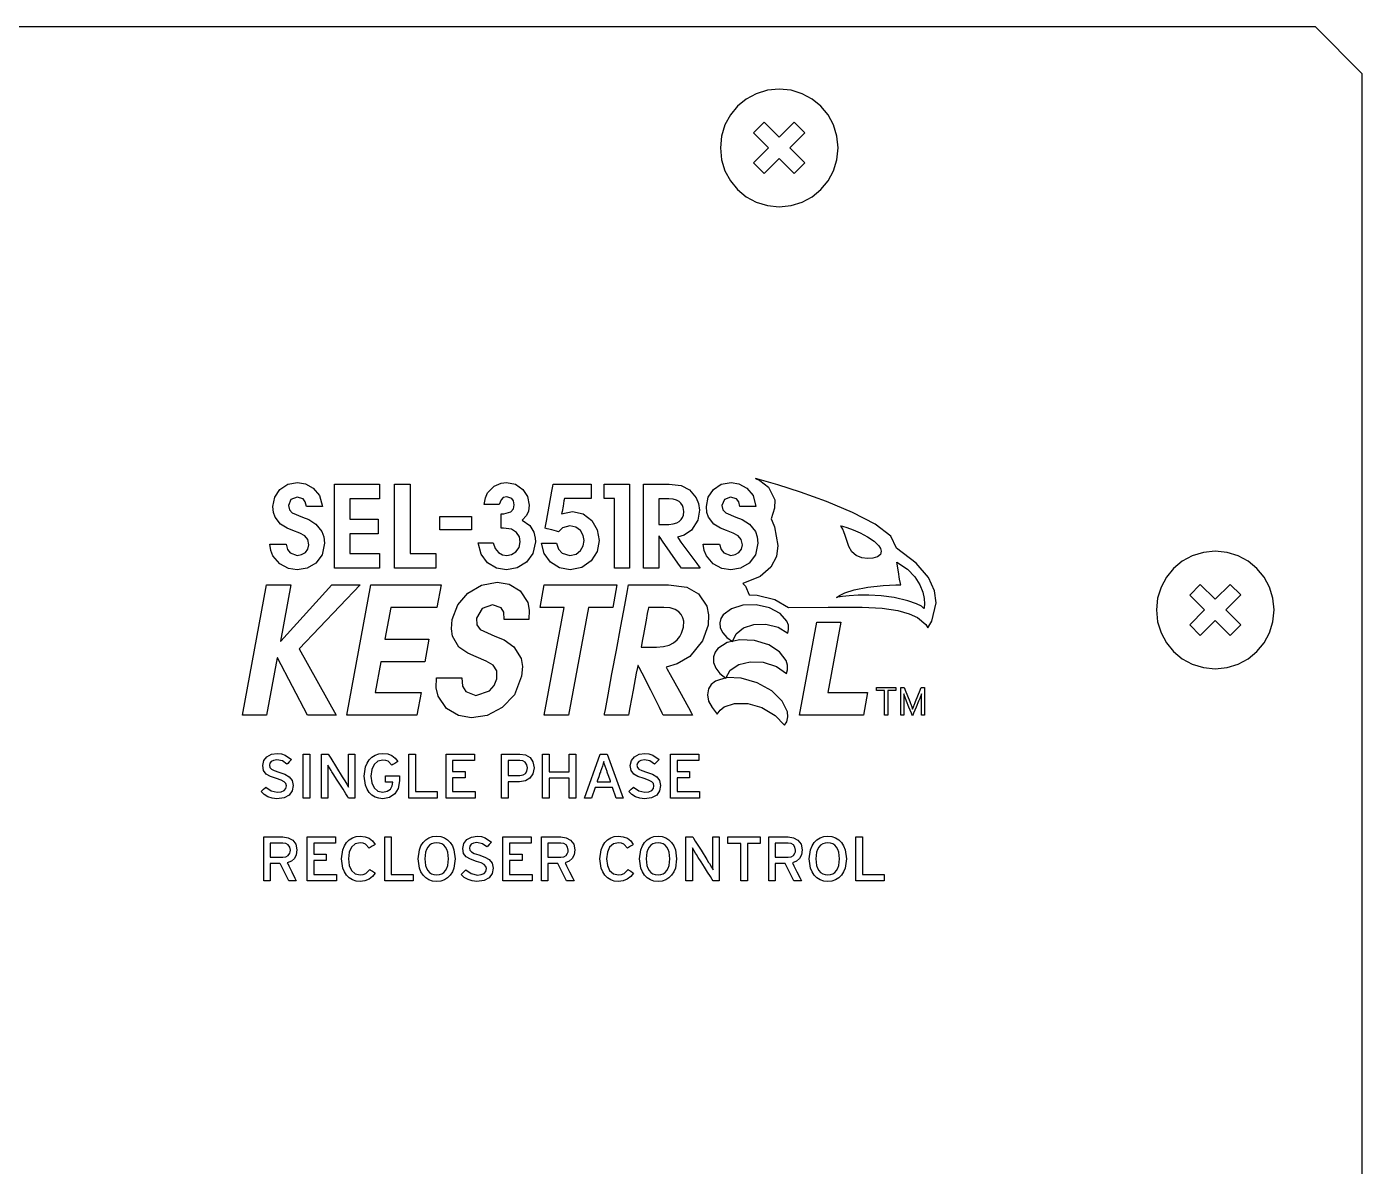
# Model space of a CAD drawing. Extents: x 0.4 to 9, y 0.3 to 17.6.
# Drawn here: x 5.424 to 8.974, y 14.574 to 17.603 of the extents above; entities that cross this region are included whole.
import ezdxf

# ---------------------------------------------------------------- set-up
doc = ezdxf.new("R2010")
doc.units = 0
doc.header["$MEASUREMENT"] = 0
doc.linetypes.add('ILL_LTYPE1', pattern=[2.796445, 1.573, -0.174778, 0.349556, -0.174778, 0.349556, -0.174778])
doc.layers.get('0').update_dxf_attribs({"linetype": 'CONTINUOUS'})

msp = doc.modelspace()

# ---------------------------------------------------------------- linework, layer by layer
at = {"color": 7}
for points in [[(8.9742, 9.0526), (8.9742, 12.1462), (8.9742, 14.8448), (8.9742, 16.7536), (8.9742, 17.2884), (8.9742, 17.4776), (8.8494, 17.6025), (8.8494, 17.6025), (8.4905, 17.6025), (7.5442, 17.6025), (4.6728, 17.6025), (1.8014, 17.6025), (0.8552, 17.6025), (0.4962, 17.6025), (0.3713, 17.4776), (0.3713, 17.4776)], [(7.5807, 17.2806), (7.5776, 17.3121), (7.5684, 17.3414), (7.554, 17.368), (7.5349, 17.3911), (7.5118, 17.4102), (7.4852, 17.4246), (7.4558, 17.4337), (7.4242, 17.4369), (7.3927, 17.4337), (7.3634, 17.4246), (7.3368, 17.4102), (7.3136, 17.3911), (7.2945, 17.368), (7.2801, 17.3414), (7.2709, 17.3121), (7.2678, 17.2806), (7.2709, 17.249), (7.2801, 17.2196), (7.2945, 17.1931), (7.3136, 17.1699), (7.3368, 17.1508), (7.3634, 17.1364), (7.3927, 17.1273), (7.4242, 17.1241), (7.4558, 17.1273), (7.4852, 17.1364), (7.5118, 17.1508), (7.5349, 17.1699), (7.554, 17.1931), (7.5684, 17.2196), (7.5776, 17.249), (7.5807, 17.2806), (7.5807, 17.2806), (7.5807, 17.2806)], [(6.1135, 16.2277), (6.1173, 16.2136), (6.1244, 16.2043), (6.1432, 16.1977), (6.1548, 16.1997), (6.1646, 16.2054), (6.1714, 16.2143), (6.1739, 16.2259), (6.1711, 16.2399), (6.163, 16.2493), (6.1498, 16.2564), (6.1315, 16.2635), (6.1159, 16.2697), (6.0984, 16.2805), (6.0841, 16.2988), (6.0798, 16.3118), (6.0783, 16.3278), (6.0832, 16.3527), (6.0969, 16.373), (6.1176, 16.3865), (6.1437, 16.3915), (6.1648, 16.388), (6.1858, 16.3767), (6.2023, 16.357), (6.2098, 16.3278), (6.2032, 16.3278), (6.1887, 16.3278), (6.1742, 16.3278), (6.1676, 16.3278), (6.1645, 16.3401), (6.1586, 16.3478), (6.1425, 16.3528), (6.1262, 16.3465), (6.1196, 16.3301), (6.1223, 16.3183), (6.1297, 16.3103), (6.1568, 16.2991), (6.1737, 16.2927), (6.1929, 16.2807), (6.2087, 16.2608), (6.2135, 16.2471), (6.2152, 16.2304), (6.2089, 16.1989), (6.1922, 16.1767), (6.169, 16.1636), (6.1428, 16.1592), (6.1198, 16.163), (6.0967, 16.175), (6.0785, 16.1962), (6.0728, 16.2106), (6.0701, 16.2277), (6.0769, 16.2277), (6.0918, 16.2277), (6.1067, 16.2277), (6.1135, 16.2277)], [(6.6849, 16.3084), (6.6918, 16.3084), (6.7112, 16.3138), (6.7176, 16.3212), (6.72, 16.3323), (6.7183, 16.3424), (6.7137, 16.3489), (6.7, 16.3535), (6.6907, 16.3512), (6.6847, 16.3456), (6.6801, 16.333), (6.6738, 16.333), (6.66, 16.333), (6.6462, 16.333), (6.6399, 16.333), (6.6432, 16.3503), (6.6491, 16.3639), (6.6661, 16.3816), (6.6849, 16.3896), (6.6995, 16.3915), (6.7235, 16.3865), (6.7427, 16.3731), (6.7554, 16.3538), (6.76, 16.3311), (6.7578, 16.315), (6.7525, 16.3036), (6.7408, 16.2916), (6.7612, 16.2773), (6.7717, 16.2596), (6.7755, 16.2436), (6.7761, 16.234), (6.7696, 16.2029), (6.7523, 16.1793), (6.7278, 16.1644), (6.6995, 16.1592), (6.6724, 16.1641), (6.6488, 16.1782), (6.6317, 16.2008), (6.624, 16.2309), (6.6303, 16.2309), (6.6441, 16.2309), (6.6579, 16.2309), (6.6642, 16.2309), (6.6689, 16.2156), (6.6779, 16.2051), (6.6891, 16.1991), (6.7003, 16.1972), (6.713, 16.1997), (6.7245, 16.207), (6.7327, 16.2184), (6.7359, 16.2333), (6.7336, 16.2466), (6.7261, 16.2586), (6.7124, 16.2671), (6.6917, 16.2704), (6.6849, 16.2704), (6.6849, 16.2764), (6.6849, 16.2894), (6.6849, 16.3025), (6.6849, 16.3084)], [(6.8231, 16.3869), (6.8274, 16.3869), (6.8388, 16.3869), (6.8736, 16.3869), (6.9083, 16.3869), (6.9198, 16.3869), (6.9241, 16.3869), (6.9241, 16.381), (6.9241, 16.3679), (6.9241, 16.3549), (6.9241, 16.3489), (6.9211, 16.3489), (6.913, 16.3489), (6.8887, 16.3489), (6.8643, 16.3489), (6.8563, 16.3489), (6.8532, 16.3489), (6.8521, 16.3425), (6.8496, 16.3284), (6.8471, 16.3143), (6.8459, 16.3079), (6.8748, 16.3142), (6.9034, 16.3077), (6.9259, 16.2906), (6.9405, 16.2659), (6.9458, 16.237), (6.9401, 16.2076), (6.9242, 16.1828), (6.8997, 16.1656), (6.8683, 16.1592), (6.84, 16.1648), (6.8161, 16.18), (6.7992, 16.2026), (6.792, 16.2301), (6.7983, 16.2301), (6.8121, 16.2301), (6.8259, 16.2301), (6.8322, 16.2301), (6.8379, 16.2141), (6.8469, 16.204), (6.8675, 16.1972), (6.8843, 16.2009), (6.8962, 16.2103), (6.9034, 16.2232), (6.9058, 16.237), (6.9032, 16.2507), (6.8957, 16.2634), (6.8838, 16.2726), (6.868, 16.2762), (6.8486, 16.2706), (6.8378, 16.2603), (6.8322, 16.2618), (6.8199, 16.2652), (6.8076, 16.2686), (6.802, 16.2701), (6.8029, 16.2751), (6.8053, 16.2884), (6.8125, 16.3285), (6.8198, 16.3687), (6.8221, 16.3819), (6.8231, 16.3869)], [(7.0633, 16.3869), (7.0662, 16.3869), (7.074, 16.3869), (7.0975, 16.3869), (7.1211, 16.3869), (7.1288, 16.3869), (7.1318, 16.3869), (7.1637, 16.3833), (7.186, 16.3718), (7.2039, 16.3507), (7.21, 16.3357), (7.2123, 16.3179), (7.2075, 16.2913), (7.1908, 16.2645), (7.1715, 16.2515), (7.1537, 16.246), (7.1563, 16.2425), (7.1631, 16.2332), (7.184, 16.2048), (7.2049, 16.1765), (7.2117, 16.1672), (7.2144, 16.1636), (7.2065, 16.1636), (7.1893, 16.1636), (7.1722, 16.1636), (7.1643, 16.1636), (7.1618, 16.1673), (7.1551, 16.177), (7.1348, 16.2064), (7.1144, 16.2357), (7.1077, 16.2454), (7.1052, 16.2491), (7.1045, 16.2491), (7.1045, 16.2454), (7.1045, 16.2357), (7.1045, 16.2064), (7.1045, 16.177), (7.1045, 16.1673), (7.1045, 16.1636), (7.0981, 16.1636), (7.0839, 16.1636), (7.0697, 16.1636), (7.0633, 16.1636), (7.0633, 16.1661), (7.0633, 16.1732), (7.0633, 16.1985), (7.0633, 16.2343), (7.0633, 16.2753), (7.0633, 16.3163), (7.0633, 16.352), (7.0633, 16.3773), (7.0633, 16.3844), (7.0633, 16.3869)], [(7.2659, 16.2277), (7.2697, 16.2136), (7.2768, 16.2043), (7.2956, 16.1977), (7.3072, 16.1997), (7.317, 16.2054), (7.3237, 16.2143), (7.3263, 16.2259), (7.3235, 16.2399), (7.3154, 16.2493), (7.3021, 16.2564), (7.2837, 16.2635), (7.2682, 16.2697), (7.2507, 16.2805), (7.2365, 16.2988), (7.2322, 16.3118), (7.2306, 16.3278), (7.2356, 16.3527), (7.2492, 16.373), (7.27, 16.3865), (7.2961, 16.3915), (7.317, 16.388), (7.338, 16.3767), (7.3546, 16.357), (7.3622, 16.3278), (7.3556, 16.3278), (7.3411, 16.3278), (7.3266, 16.3278), (7.32, 16.3278), (7.3168, 16.3401), (7.3109, 16.3478), (7.2949, 16.3528), (7.2785, 16.3465), (7.272, 16.3301), (7.2746, 16.3183), (7.282, 16.3103), (7.3091, 16.2991), (7.326, 16.2927), (7.3452, 16.2807), (7.3611, 16.2608), (7.3659, 16.2471), (7.3676, 16.2304), (7.3612, 16.1989), (7.3445, 16.1767), (7.3213, 16.1636), (7.2952, 16.1592), (7.2721, 16.163), (7.249, 16.175), (7.2308, 16.1962), (7.2251, 16.2106), (7.2225, 16.2277), (7.2293, 16.2277), (7.2442, 16.2277), (7.2591, 16.2277), (7.2659, 16.2277)], [(7.7359, 16.2169), (7.7209, 16.2486), (7.679, 16.2807), (7.619, 16.3119), (7.55, 16.3406), (7.4807, 16.3654), (7.4202, 16.3849), (7.3773, 16.3976), (7.361, 16.4022), (7.3729, 16.3968), (7.3961, 16.3788), (7.4123, 16.3457), (7.4119, 16.3227), (7.4029, 16.2949), (7.4057, 16.289), (7.412, 16.2734), (7.421, 16.2235), (7.4167, 16.1944), (7.402, 16.1662), (7.3734, 16.1415), (7.3274, 16.1229), (7.3348, 16.1158), (7.3444, 16.0929), (7.3659, 16.0921), (7.413, 16.0806), (7.4487, 16.059), (7.5543, 16.0597), (7.6447, 16.06), (7.6981, 16.0577), (7.7394, 16.0514), (7.7701, 16.0426), (7.7918, 16.0325), (7.8142, 16.0136), (7.8189, 16.0049), (7.8224, 16.0097), (7.8299, 16.0232), (7.8414, 16.0712), (7.8371, 16.1033), (7.8208, 16.1391), (7.7884, 16.1774), (7.7359, 16.2169)], [(7.1045, 16.2801), (7.1056, 16.2801), (7.1087, 16.2801), (7.1178, 16.2801), (7.127, 16.2801), (7.13, 16.2801), (7.1311, 16.2801), (7.1426, 16.2811), (7.1517, 16.2838), (7.1587, 16.2879), (7.1638, 16.2929), (7.1673, 16.2985), (7.1695, 16.3042), (7.171, 16.3145), (7.1693, 16.325), (7.1668, 16.3306), (7.1631, 16.336), (7.1579, 16.3409), (7.1509, 16.3447), (7.1421, 16.3473), (7.1311, 16.3483), (7.13, 16.3483), (7.127, 16.3483), (7.1178, 16.3483), (7.1087, 16.3483), (7.1056, 16.3483), (7.1045, 16.3483), (7.1045, 16.3475), (7.1045, 16.3453), (7.1045, 16.3376), (7.1045, 16.3267), (7.1045, 16.3142), (7.1045, 16.3017), (7.1045, 16.2908), (7.1045, 16.283), (7.1045, 16.2809), (7.1045, 16.2801)], [(7.6957, 16.2089), (7.6935, 16.2002), (7.6856, 16.1937), (7.6735, 16.1899), (7.6589, 16.189), (7.6435, 16.1914), (7.629, 16.1974), (7.6171, 16.2072), (7.6094, 16.2213), (7.6042, 16.2374), (7.5998, 16.2502), (7.5961, 16.2599), (7.5931, 16.2669), (7.5908, 16.2717), (7.5891, 16.2747), (7.5879, 16.2766), (7.589, 16.2762), (7.5923, 16.2752), (7.604, 16.2714), (7.6206, 16.2653), (7.6398, 16.2572), (7.6593, 16.2472), (7.6766, 16.2357), (7.6895, 16.2229), (7.6936, 16.216), (7.6957, 16.2089)], [(8.7399, 16.0526), (8.7367, 16.0841), (8.7276, 16.1134), (8.7131, 16.14), (8.694, 16.1631), (8.6708, 16.1822), (8.6442, 16.1966), (8.6148, 16.2057), (8.5832, 16.2089), (8.5517, 16.2057), (8.5223, 16.1966), (8.4958, 16.1822), (8.4727, 16.1631), (8.4536, 16.14), (8.4392, 16.1134), (8.4301, 16.0841), (8.4269, 16.0526), (8.4301, 16.021), (8.4392, 15.9917), (8.4536, 15.9651), (8.4727, 15.9419), (8.4958, 15.9228), (8.5223, 15.9084), (8.5517, 15.8993), (8.5832, 15.8961), (8.6148, 15.8993), (8.6442, 15.9084), (8.6708, 15.9228), (8.694, 15.9419), (8.7131, 15.9651), (8.7276, 15.9917), (8.7367, 16.021), (8.7399, 16.0526), (8.7399, 16.0526), (8.7399, 16.0526)], [(7.8094, 16.0561), (7.8081, 16.0578), (7.8023, 16.0624), (7.7893, 16.0689), (7.7664, 16.0768), (7.7299, 16.0855), (7.6951, 16.0903), (7.6629, 16.0922), (7.6344, 16.092), (7.6104, 16.0903), (7.5921, 16.0882), (7.5804, 16.0863), (7.5763, 16.0855), (7.578, 16.087), (7.5847, 16.0913), (7.599, 16.0979), (7.6235, 16.1063), (7.66, 16.1134), (7.7009, 16.1174), (7.734, 16.119), (7.7441, 16.1193), (7.7477, 16.1194), (7.7468, 16.1233), (7.7443, 16.1347), (7.7409, 16.1536), (7.7369, 16.1797), (7.7651, 16.1608), (7.7851, 16.1404), (7.7983, 16.1198), (7.806, 16.1001), (7.8096, 16.0827), (7.8104, 16.0688), (7.8099, 16.0595), (7.8094, 16.0561)], [(6.5809, 15.8722), (6.5826, 15.8503), (6.591, 15.8359), (6.6182, 15.8257), (6.6538, 15.8377), (6.6668, 15.8515), (6.674, 15.8693), (6.6738, 15.8912), (6.6639, 15.9058), (6.6453, 15.9168), (6.6188, 15.9278), (6.5964, 15.9375), (6.5725, 15.9542), (6.5558, 15.9826), (6.5528, 16.0027), (6.555, 16.0275), (6.5698, 16.0663), (6.5968, 16.0976), (6.6329, 16.1187), (6.6749, 16.1263), (6.7063, 16.1208), (6.7357, 16.1034), (6.7556, 16.0728), (6.7598, 16.052), (6.759, 16.0275), (6.7487, 16.0275), (6.7262, 16.0275), (6.7037, 16.0275), (6.6935, 16.0275), (6.6922, 16.0466), (6.6852, 16.0585), (6.6618, 16.0663), (6.6346, 16.0565), (6.6198, 16.0312), (6.6204, 16.0128), (6.6296, 16.0003), (6.6684, 15.9831), (6.6928, 15.9731), (6.7192, 15.9545), (6.738, 15.9235), (6.7415, 15.9022), (6.7395, 15.8764), (6.7205, 15.8275), (6.6882, 15.7931), (6.6483, 15.7726), (6.6065, 15.7659), (6.5718, 15.7718), (6.5395, 15.7904), (6.5174, 15.8234), (6.5127, 15.8457), (6.5135, 15.8722), (6.524, 15.8722), (6.5472, 15.8722), (6.5704, 15.8722), (6.5809, 15.8722)], [(7.0236, 16.1192), (7.0282, 16.1192), (7.0402, 16.1192), (7.0768, 16.1192), (7.1133, 16.1192), (7.1254, 16.1192), (7.1299, 16.1192), (7.1786, 16.1135), (7.2098, 16.0958), (7.2314, 16.063), (7.2365, 16.0397), (7.235, 16.0121), (7.2201, 15.971), (7.1864, 15.9293), (7.1527, 15.9092), (7.1237, 15.9007), (7.1267, 15.8952), (7.1346, 15.8807), (7.1588, 15.8368), (7.183, 15.793), (7.191, 15.7785), (7.194, 15.773), (7.1819, 15.773), (7.1551, 15.773), (7.1283, 15.773), (7.1162, 15.773), (7.1133, 15.7787), (7.1057, 15.7937), (7.0826, 15.8392), (7.0595, 15.8847), (7.0519, 15.8997), (7.0491, 15.9054), (7.0482, 15.9054), (7.0471, 15.8997), (7.0444, 15.8847), (7.0359, 15.8392), (7.0275, 15.7937), (7.0247, 15.7787), (7.0236, 15.773), (7.0136, 15.773), (6.9915, 15.773), (6.9694, 15.773), (6.9594, 15.773), (6.9601, 15.7769), (6.9621, 15.7879), (6.9694, 15.8271), (6.9797, 15.8826), (6.9915, 15.9461), (7.0033, 16.0097), (7.0136, 16.0651), (7.0209, 16.1043), (7.0229, 16.1153), (7.0236, 16.1192)], [(7.057, 15.9536), (7.0588, 15.9536), (7.0635, 15.9536), (7.0776, 15.9536), (7.0918, 15.9536), (7.0964, 15.9536), (7.0982, 15.9536), (7.1163, 15.9551), (7.1313, 15.9593), (7.1433, 15.9656), (7.1526, 15.9734), (7.1597, 15.982), (7.1647, 15.9909), (7.1699, 16.007), (7.1703, 16.0232), (7.1682, 16.032), (7.164, 16.0404), (7.1573, 16.0478), (7.1476, 16.0539), (7.1346, 16.0579), (7.1179, 16.0594), (7.1161, 16.0594), (7.1114, 16.0594), (7.0973, 16.0594), (7.0831, 16.0594), (7.0785, 16.0594), (7.0767, 16.0594), (7.0765, 16.0582), (7.0758, 16.0548), (7.0736, 16.0428), (7.0705, 16.0259), (7.0669, 16.0065), (7.0632, 15.987), (7.0601, 15.9701), (7.0579, 15.9581), (7.0572, 15.9548), (7.057, 15.9536)], [(7.3888, 16.0146), (7.4215, 16.0066), (7.447, 15.9912), (7.4493, 16.0004), (7.4486, 16.0119), (7.4443, 16.023), (7.4265, 16.0429), (7.3986, 16.0579), (7.3634, 16.066), (7.3273, 16.0651), (7.297, 16.056), (7.2755, 16.04), (7.2691, 16.03), (7.2661, 16.0188), (7.2675, 16.0048), (7.274, 15.9915), (7.2851, 15.9793), (7.3001, 15.9688), (7.3097, 15.9893), (7.3294, 16.0047), (7.3567, 16.0136), (7.3888, 16.0146)], [(7.382, 15.9137), (7.4168, 15.9023), (7.4432, 15.8836), (7.4465, 15.8932), (7.4467, 15.9058), (7.443, 15.9183), (7.4253, 15.9413), (7.3963, 15.9599), (7.3588, 15.9715), (7.3196, 15.9736), (7.2859, 15.9661), (7.2614, 15.9506), (7.2536, 15.9402), (7.2495, 15.9283), (7.2498, 15.913), (7.2558, 15.8981), (7.2668, 15.884), (7.2822, 15.8715), (7.2943, 15.8927), (7.317, 15.9078), (7.3472, 15.9152), (7.382, 15.9137)], [(7.3783, 15.7934), (7.4138, 15.7724), (7.4385, 15.7461), (7.4443, 15.7552), (7.4473, 15.7682), (7.446, 15.7821), (7.4319, 15.8106), (7.4043, 15.8375), (7.3659, 15.8593), (7.3235, 15.8718), (7.285, 15.873), (7.2547, 15.8633), (7.2438, 15.8546), (7.2366, 15.8434), (7.2335, 15.8274), (7.2367, 15.8104), (7.2456, 15.793), (7.2596, 15.7759), (7.2671, 15.7864), (7.2776, 15.7948), (7.3057, 15.8044), (7.3405, 15.8041), (7.3783, 15.7934)], [(7.8023, 15.7728), (7.8023, 15.7749), (7.8023, 15.7805), (7.8023, 15.7973), (7.8023, 15.814), (7.8023, 15.8196), (7.8023, 15.8217), (7.8023, 15.8229), (7.8023, 15.8257), (7.8023, 15.8284), (7.8023, 15.8296), (7.7979, 15.8173), (7.7971, 15.8153), (7.7949, 15.81), (7.7883, 15.7941), (7.7816, 15.7782), (7.7794, 15.773), (7.7786, 15.771), (7.7778, 15.773), (7.7756, 15.7782), (7.7691, 15.7941), (7.7626, 15.81), (7.7604, 15.8153), (7.7596, 15.8173), (7.7552, 15.8296), (7.7552, 15.8284), (7.7552, 15.8257), (7.7552, 15.8229), (7.7552, 15.8217), (7.7552, 15.8196), (7.7552, 15.814), (7.7552, 15.7973), (7.7552, 15.7805), (7.7552, 15.7749), (7.7552, 15.7728), (7.7539, 15.7728), (7.7511, 15.7728), (7.7483, 15.7728), (7.7471, 15.7728), (7.7471, 15.7737), (7.7471, 15.776), (7.7471, 15.7843), (7.7471, 15.7961), (7.7471, 15.8096), (7.7471, 15.8231), (7.7471, 15.8349), (7.7471, 15.8433), (7.7471, 15.8456), (7.7471, 15.8464), (7.7485, 15.8464), (7.7518, 15.8464), (7.7551, 15.8464), (7.7566, 15.8464), (7.7573, 15.8445), (7.7593, 15.8395), (7.7652, 15.8244), (7.7711, 15.8092), (7.7731, 15.8042), (7.7738, 15.8023), (7.7768, 15.7951), (7.7789, 15.7889), (7.781, 15.7951), (7.7837, 15.8023), (7.7844, 15.8042), (7.7864, 15.8092), (7.7925, 15.8244), (7.7986, 15.8395), (7.8006, 15.8445), (7.8013, 15.8464), (7.8027, 15.8464), (7.8059, 15.8464), (7.809, 15.8464), (7.8105, 15.8464), (7.8105, 15.8456), (7.8105, 15.8433), (7.8105, 15.8349), (7.8105, 15.8231), (7.8105, 15.8096), (7.8105, 15.7961), (7.8105, 15.7843), (7.8105, 15.776), (7.8105, 15.7737), (7.8105, 15.7728), (7.8092, 15.7728), (7.8064, 15.7728), (7.8036, 15.7728), (7.8023, 15.7728)], [(6.0888, 15.5511), (6.0765, 15.5524), (6.0653, 15.5562), (6.0555, 15.5621), (6.0472, 15.5699), (6.0492, 15.5718), (6.0535, 15.576), (6.0578, 15.5802), (6.0598, 15.5821), (6.0737, 15.572), (6.0901, 15.5682), (6.1007, 15.5693), (6.1083, 15.5725), (6.1127, 15.5778), (6.1142, 15.5852), (6.1128, 15.5912), (6.1084, 15.5961), (6.1002, 15.6003), (6.0879, 15.6045), (6.0719, 15.6101), (6.0605, 15.6167), (6.0537, 15.6258), (6.0515, 15.6389), (6.0545, 15.6525), (6.0626, 15.6627), (6.0749, 15.6691), (6.09, 15.6713), (6.1011, 15.6702), (6.1111, 15.6672), (6.1281, 15.6555), (6.1262, 15.6536), (6.1219, 15.6492), (6.1177, 15.6449), (6.1157, 15.643), (6.1037, 15.6514), (6.0886, 15.6542), (6.0798, 15.653), (6.0737, 15.6499), (6.0702, 15.6453), (6.0691, 15.6398), (6.0702, 15.6343), (6.0742, 15.6299), (6.082, 15.6258), (6.0945, 15.6216), (6.1101, 15.616), (6.1218, 15.6091), (6.1292, 15.5997), (6.1318, 15.5863), (6.1293, 15.572), (6.1215, 15.5609), (6.1081, 15.5537), (6.0888, 15.5511)], [(6.2795, 15.5529), (6.2775, 15.5561), (6.2722, 15.5644), (6.2648, 15.5761), (6.2563, 15.5895), (6.2477, 15.6029), (6.2403, 15.6146), (6.235, 15.6229), (6.233, 15.626), (6.2244, 15.6404), (6.2244, 15.6353), (6.2245, 15.6277), (6.2246, 15.6135), (6.2246, 15.6109), (6.2246, 15.604), (6.2246, 15.5832), (6.2246, 15.5624), (6.2246, 15.5555), (6.2246, 15.5529), (6.2219, 15.5529), (6.2161, 15.5529), (6.2103, 15.5529), (6.2076, 15.5529), (6.2076, 15.5543), (6.2076, 15.558), (6.2076, 15.5712), (6.2076, 15.5899), (6.2076, 15.6113), (6.2076, 15.6327), (6.2076, 15.6514), (6.2076, 15.6646), (6.2076, 15.6683), (6.2076, 15.6696), (6.2104, 15.6696), (6.2165, 15.6696), (6.2226, 15.6696), (6.2254, 15.6696), (6.2273, 15.6665), (6.2323, 15.6585), (6.2475, 15.634), (6.2628, 15.6095), (6.2678, 15.6014), (6.2697, 15.5984), (6.2751, 15.5895), (6.2793, 15.5819), (6.2793, 15.5871), (6.2792, 15.5948), (6.2792, 15.6094), (6.2792, 15.612), (6.2792, 15.6188), (6.2792, 15.6395), (6.2792, 15.6602), (6.2792, 15.667), (6.2792, 15.6696), (6.2818, 15.6696), (6.2877, 15.6696), (6.2936, 15.6696), (6.2963, 15.6696), (6.2963, 15.6683), (6.2963, 15.6646), (6.2963, 15.6514), (6.2963, 15.6327), (6.2963, 15.6113), (6.2963, 15.5899), (6.2963, 15.5712), (6.2963, 15.558), (6.2963, 15.5543), (6.2963, 15.5529), (6.2937, 15.5529), (6.2879, 15.5529), (6.2821, 15.5529), (6.2795, 15.5529)], [(6.3704, 15.5511), (6.3596, 15.5522), (6.3499, 15.5555), (6.3415, 15.5608), (6.3344, 15.5679), (6.3287, 15.5767), (6.3245, 15.5869), (6.321, 15.6113), (6.3245, 15.6355), (6.3287, 15.6458), (6.3344, 15.6545), (6.3415, 15.6616), (6.3499, 15.6669), (6.3596, 15.6702), (6.3704, 15.6713), (6.3835, 15.6699), (6.3943, 15.6657), (6.4032, 15.6589), (6.41, 15.6496), (6.4077, 15.6481), (6.4024, 15.6448), (6.3972, 15.6416), (6.3948, 15.6401), (6.3848, 15.6505), (6.3784, 15.653), (6.3704, 15.6538), (6.3569, 15.6508), (6.3471, 15.6423), (6.341, 15.6289), (6.339, 15.6113), (6.341, 15.5936), (6.3471, 15.5801), (6.3569, 15.5715), (6.3704, 15.5685), (6.3825, 15.5707), (6.3907, 15.5765), (6.3954, 15.5849), (6.3968, 15.5947), (6.3968, 15.5952), (6.3939, 15.5952), (6.3873, 15.5952), (6.3808, 15.5952), (6.3778, 15.5952), (6.3778, 15.5978), (6.3778, 15.6036), (6.3778, 15.6095), (6.3778, 15.6121), (6.3794, 15.6121), (6.3836, 15.6121), (6.3963, 15.6121), (6.409, 15.6121), (6.4132, 15.6121), (6.4148, 15.6121), (6.4148, 15.61), (6.4148, 15.6053), (6.4148, 15.6007), (6.4148, 15.5986), (6.4115, 15.5785), (6.4024, 15.5636), (6.3883, 15.5543), (6.3704, 15.5511)], [(6.7339, 15.5963), (6.7326, 15.5963), (6.7291, 15.5963), (6.7186, 15.5963), (6.7081, 15.5963), (6.7047, 15.5963), (6.7034, 15.5963), (6.7034, 15.5945), (6.7034, 15.5896), (6.7034, 15.5746), (6.7034, 15.5597), (6.7034, 15.5548), (6.7034, 15.5529), (6.7007, 15.5529), (6.6948, 15.5529), (6.6889, 15.5529), (6.6862, 15.5529), (6.6862, 15.5543), (6.6862, 15.558), (6.6862, 15.5712), (6.6862, 15.5899), (6.6862, 15.6113), (6.6862, 15.6327), (6.6862, 15.6514), (6.6862, 15.6646), (6.6862, 15.6683), (6.6862, 15.6696), (6.6883, 15.6696), (6.6939, 15.6696), (6.7106, 15.6696), (6.7274, 15.6696), (6.733, 15.6696), (6.7351, 15.6696), (6.75, 15.6673), (6.7619, 15.6604), (6.7697, 15.6489), (6.7725, 15.633), (6.7697, 15.6172), (6.7617, 15.6057), (6.7495, 15.5987), (6.7339, 15.5963)], [(7.0657, 15.5511), (7.0534, 15.5524), (7.0423, 15.5562), (7.0325, 15.5621), (7.0243, 15.5699), (7.0263, 15.5718), (7.0306, 15.576), (7.0349, 15.5802), (7.0368, 15.5821), (7.0508, 15.572), (7.067, 15.5682), (7.0777, 15.5693), (7.0853, 15.5725), (7.0898, 15.5778), (7.0913, 15.5852), (7.0899, 15.5912), (7.0854, 15.5961), (7.0772, 15.6003), (7.065, 15.6045), (7.0488, 15.6101), (7.0374, 15.6167), (7.0306, 15.6258), (7.0284, 15.6389), (7.0314, 15.6525), (7.0396, 15.6627), (7.0518, 15.6691), (7.0669, 15.6713), (7.0781, 15.6702), (7.088, 15.6672), (7.105, 15.6555), (7.1031, 15.6536), (7.0989, 15.6492), (7.0947, 15.6449), (7.0928, 15.643), (7.0807, 15.6514), (7.0657, 15.6542), (7.0568, 15.653), (7.0508, 15.6499), (7.0473, 15.6453), (7.0462, 15.6398), (7.0473, 15.6343), (7.0513, 15.6299), (7.0591, 15.6258), (7.0716, 15.6216), (7.0871, 15.616), (7.0988, 15.6091), (7.1063, 15.5997), (7.1089, 15.5863), (7.1063, 15.572), (7.0985, 15.5609), (7.085, 15.5537), (7.0657, 15.5511)], [(6.7347, 15.653), (6.7334, 15.653), (6.7298, 15.653), (6.719, 15.653), (6.7083, 15.653), (6.7047, 15.653), (6.7034, 15.653), (6.7034, 15.6513), (6.7034, 15.6467), (6.7034, 15.6403), (6.7034, 15.633), (6.7034, 15.6256), (6.7034, 15.6192), (6.7034, 15.6147), (6.7034, 15.613), (6.7047, 15.613), (6.7083, 15.613), (6.719, 15.613), (6.7298, 15.613), (6.7334, 15.613), (6.7347, 15.613), (6.7394, 15.6133), (6.7435, 15.6143), (6.7497, 15.6183), (6.7535, 15.6246), (6.7547, 15.633), (6.7533, 15.6415), (6.7493, 15.6478), (6.743, 15.6517), (6.7347, 15.653)], [(6.9667, 15.6231), (6.9616, 15.6377), (6.9592, 15.6448), (6.9577, 15.6499), (6.9563, 15.6448), (6.9541, 15.6378), (6.9492, 15.623), (6.9488, 15.6218), (6.9477, 15.6188), (6.9445, 15.6096), (6.9413, 15.6004), (6.9403, 15.5973), (6.9399, 15.5962), (6.9414, 15.5962), (6.9455, 15.5962), (6.9579, 15.5962), (6.9703, 15.5962), (6.9744, 15.5962), (6.976, 15.5962), (6.9756, 15.5973), (6.9745, 15.6004), (6.9713, 15.6097), (6.9681, 15.6189), (6.9671, 15.622), (6.9667, 15.6231)], [(6.1167, 15.3805), (6.1178, 15.3785), (6.1205, 15.3731), (6.1287, 15.3567), (6.1369, 15.3403), (6.1396, 15.3349), (6.1406, 15.3329), (6.1375, 15.3329), (6.1306, 15.3329), (6.1236, 15.3329), (6.1205, 15.3329), (6.1195, 15.3349), (6.1168, 15.3401), (6.1089, 15.3559), (6.1009, 15.3718), (6.0982, 15.377), (6.0972, 15.379), (6.0931, 15.379), (6.0841, 15.379), (6.0751, 15.379), (6.071, 15.379), (6.071, 15.377), (6.071, 15.3718), (6.071, 15.3559), (6.071, 15.3401), (6.071, 15.3349), (6.071, 15.3329), (6.0683, 15.3329), (6.0624, 15.3329), (6.0565, 15.3329), (6.0538, 15.3329), (6.0538, 15.3342), (6.0538, 15.3379), (6.0538, 15.3511), (6.0538, 15.3698), (6.0538, 15.3912), (6.0538, 15.4126), (6.0538, 15.4313), (6.0538, 15.4445), (6.0538, 15.4482), (6.0538, 15.4495), (6.056, 15.4495), (6.0618, 15.4495), (6.0794, 15.4495), (6.0969, 15.4495), (6.1027, 15.4495), (6.1049, 15.4495), (6.1193, 15.4475), (6.1312, 15.4411), (6.1393, 15.4303), (6.1423, 15.4148), (6.1406, 15.4021), (6.1355, 15.3922), (6.1274, 15.385), (6.1167, 15.3805)], [(6.3102, 15.331), (6.2995, 15.3322), (6.2898, 15.3355), (6.2814, 15.3408), (6.2744, 15.3479), (6.2687, 15.3567), (6.2645, 15.3669), (6.261, 15.3912), (6.2645, 15.4155), (6.2687, 15.4257), (6.2744, 15.4345), (6.2814, 15.4416), (6.2898, 15.4469), (6.2995, 15.4502), (6.3102, 15.4514), (6.3233, 15.45), (6.3342, 15.4458), (6.343, 15.4389), (6.3499, 15.4295), (6.3474, 15.428), (6.3421, 15.4247), (6.3368, 15.4214), (6.3344, 15.4199), (6.3246, 15.4305), (6.3182, 15.4331), (6.3102, 15.4339), (6.2968, 15.4309), (6.287, 15.4224), (6.281, 15.4089), (6.279, 15.3912), (6.281, 15.3735), (6.287, 15.3601), (6.2968, 15.3516), (6.3102, 15.3486), (6.3185, 15.3496), (6.3254, 15.3523), (6.336, 15.3631), (6.3382, 15.3615), (6.3432, 15.3582), (6.3481, 15.3549), (6.3504, 15.3534), (6.3431, 15.3439), (6.3338, 15.3369), (6.3228, 15.3325), (6.3102, 15.331)], [(6.5136, 15.331), (6.5029, 15.3322), (6.4932, 15.3355), (6.4848, 15.3408), (6.4777, 15.3479), (6.472, 15.3567), (6.4678, 15.3669), (6.4643, 15.3912), (6.4678, 15.4155), (6.472, 15.4257), (6.4777, 15.4345), (6.4848, 15.4416), (6.4932, 15.4469), (6.5029, 15.4502), (6.5136, 15.4514), (6.5244, 15.4502), (6.5341, 15.4469), (6.5426, 15.4416), (6.5497, 15.4345), (6.5554, 15.4257), (6.5597, 15.4155), (6.5631, 15.3912), (6.5597, 15.3669), (6.5554, 15.3567), (6.5497, 15.3479), (6.5426, 15.3408), (6.5341, 15.3355), (6.5244, 15.3322), (6.5136, 15.331)], [(6.6204, 15.331), (6.6082, 15.3324), (6.597, 15.3362), (6.5872, 15.3421), (6.5789, 15.3498), (6.5809, 15.3517), (6.5852, 15.3559), (6.5895, 15.3601), (6.5915, 15.362), (6.6054, 15.352), (6.6218, 15.3483), (6.6324, 15.3494), (6.6399, 15.3525), (6.6444, 15.3578), (6.6459, 15.3653), (6.6445, 15.3712), (6.6401, 15.3761), (6.6319, 15.3803), (6.6196, 15.3846), (6.6035, 15.3901), (6.5922, 15.3966), (6.5854, 15.4057), (6.5832, 15.4188), (6.5861, 15.4324), (6.5943, 15.4427), (6.6065, 15.4491), (6.6216, 15.4514), (6.6328, 15.4503), (6.6427, 15.4472), (6.6598, 15.4356), (6.6578, 15.4337), (6.6536, 15.4293), (6.6493, 15.425), (6.6474, 15.4231), (6.6354, 15.4315), (6.6203, 15.4343), (6.6114, 15.4331), (6.6054, 15.4299), (6.6019, 15.4253), (6.6008, 15.4197), (6.6019, 15.4143), (6.6059, 15.4098), (6.6137, 15.4057), (6.6262, 15.4015), (6.6418, 15.3961), (6.6535, 15.3892), (6.6609, 15.3798), (6.6635, 15.3664), (6.661, 15.352), (6.6532, 15.3408), (6.6398, 15.3336), (6.6204, 15.331)], [(6.8553, 15.3805), (6.8563, 15.3785), (6.859, 15.3731), (6.8671, 15.3567), (6.8753, 15.3403), (6.878, 15.3349), (6.879, 15.3329), (6.8758, 15.3329), (6.8689, 15.3329), (6.862, 15.3329), (6.8588, 15.3329), (6.8578, 15.3349), (6.8552, 15.3401), (6.8473, 15.3559), (6.8394, 15.3718), (6.8368, 15.377), (6.8358, 15.379), (6.8317, 15.379), (6.8226, 15.379), (6.8136, 15.379), (6.8095, 15.379), (6.8095, 15.377), (6.8095, 15.3718), (6.8095, 15.3559), (6.8095, 15.3401), (6.8095, 15.3349), (6.8095, 15.3329), (6.8068, 15.3329), (6.8008, 15.3329), (6.7949, 15.3329), (6.7922, 15.3329), (6.7922, 15.3342), (6.7922, 15.3379), (6.7922, 15.3511), (6.7922, 15.3698), (6.7922, 15.3912), (6.7922, 15.4126), (6.7922, 15.4313), (6.7922, 15.4445), (6.7922, 15.4482), (6.7922, 15.4495), (6.7944, 15.4495), (6.8002, 15.4495), (6.8178, 15.4495), (6.8354, 15.4495), (6.8412, 15.4495), (6.8434, 15.4495), (6.8578, 15.4475), (6.8698, 15.4411), (6.8779, 15.4303), (6.8809, 15.4148), (6.8791, 15.4021), (6.874, 15.3922), (6.8659, 15.385), (6.8553, 15.3805)], [(6.9967, 15.331), (6.9859, 15.3322), (6.9763, 15.3355), (6.9679, 15.3408), (6.9608, 15.3479), (6.9551, 15.3567), (6.951, 15.3669), (6.9475, 15.3912), (6.951, 15.4155), (6.9551, 15.4257), (6.9608, 15.4345), (6.9679, 15.4416), (6.9763, 15.4469), (6.9859, 15.4502), (6.9967, 15.4514), (7.0098, 15.45), (7.0207, 15.4458), (7.0295, 15.4389), (7.0363, 15.4295), (7.0339, 15.428), (7.0286, 15.4247), (7.0233, 15.4214), (7.0209, 15.4199), (7.0111, 15.4305), (7.0047, 15.4331), (6.9967, 15.4339), (6.9833, 15.4309), (6.9735, 15.4224), (6.9675, 15.4089), (6.9655, 15.3912), (6.9675, 15.3735), (6.9735, 15.3601), (6.9833, 15.3516), (6.9967, 15.3486), (7.005, 15.3496), (7.0118, 15.3523), (7.0224, 15.3631), (7.0247, 15.3615), (7.0296, 15.3582), (7.0346, 15.3549), (7.0368, 15.3534), (7.0296, 15.3439), (7.0203, 15.3369), (7.0093, 15.3325), (6.9967, 15.331)], [(7.1021, 15.331), (7.0913, 15.3322), (7.0817, 15.3355), (7.0732, 15.3408), (7.0661, 15.3479), (7.0604, 15.3567), (7.0562, 15.3669), (7.0528, 15.3912), (7.0562, 15.4155), (7.0604, 15.4257), (7.0661, 15.4345), (7.0732, 15.4416), (7.0817, 15.4469), (7.0913, 15.4502), (7.1021, 15.4514), (7.113, 15.4502), (7.1227, 15.4469), (7.1311, 15.4416), (7.1383, 15.4345), (7.144, 15.4257), (7.1482, 15.4155), (7.1516, 15.3912), (7.1482, 15.3669), (7.144, 15.3567), (7.1383, 15.3479), (7.1311, 15.3408), (7.1227, 15.3355), (7.113, 15.3322), (7.1021, 15.331)], [(7.2484, 15.3329), (7.2464, 15.336), (7.2412, 15.3443), (7.2337, 15.3561), (7.2252, 15.3695), (7.2167, 15.3829), (7.2092, 15.3947), (7.204, 15.403), (7.202, 15.4061), (7.1933, 15.4204), (7.1934, 15.4153), (7.1934, 15.4077), (7.1935, 15.3934), (7.1935, 15.3908), (7.1935, 15.3839), (7.1935, 15.3631), (7.1935, 15.3423), (7.1935, 15.3355), (7.1935, 15.3329), (7.1908, 15.3329), (7.1849, 15.3329), (7.1791, 15.3329), (7.1764, 15.3329), (7.1764, 15.3342), (7.1764, 15.3379), (7.1764, 15.3511), (7.1764, 15.3698), (7.1764, 15.3912), (7.1764, 15.4126), (7.1764, 15.4313), (7.1764, 15.4445), (7.1764, 15.4482), (7.1764, 15.4495), (7.1792, 15.4495), (7.1853, 15.4495), (7.1914, 15.4495), (7.1942, 15.4495), (7.1961, 15.4465), (7.2011, 15.4384), (7.2164, 15.414), (7.2317, 15.3896), (7.2367, 15.3815), (7.2386, 15.3785), (7.2439, 15.3695), (7.2483, 15.3619), (7.2482, 15.3671), (7.2482, 15.3748), (7.2481, 15.3893), (7.2481, 15.3919), (7.2481, 15.3987), (7.2481, 15.4194), (7.2481, 15.4401), (7.2481, 15.4469), (7.2481, 15.4495), (7.2507, 15.4495), (7.2566, 15.4495), (7.2624, 15.4495), (7.265, 15.4495), (7.265, 15.4482), (7.265, 15.4445), (7.265, 15.4313), (7.265, 15.4126), (7.265, 15.3912), (7.265, 15.3698), (7.265, 15.3511), (7.265, 15.3379), (7.265, 15.3342), (7.265, 15.3329), (7.2625, 15.3329), (7.2567, 15.3329), (7.251, 15.3329), (7.2484, 15.3329)], [(7.4595, 15.3805), (7.4605, 15.3785), (7.4632, 15.3731), (7.4715, 15.3567), (7.4797, 15.3403), (7.4824, 15.3349), (7.4834, 15.3329), (7.4803, 15.3329), (7.4733, 15.3329), (7.4664, 15.3329), (7.4632, 15.3329), (7.4622, 15.3349), (7.4596, 15.3401), (7.4516, 15.3559), (7.4436, 15.3718), (7.441, 15.377), (7.44, 15.379), (7.4359, 15.379), (7.4269, 15.379), (7.4178, 15.379), (7.4137, 15.379), (7.4137, 15.377), (7.4137, 15.3718), (7.4137, 15.3559), (7.4137, 15.3401), (7.4137, 15.3349), (7.4137, 15.3329), (7.4111, 15.3329), (7.4052, 15.3329), (7.3993, 15.3329), (7.3966, 15.3329), (7.3966, 15.3342), (7.3966, 15.3379), (7.3966, 15.3511), (7.3966, 15.3698), (7.3966, 15.3912), (7.3966, 15.4126), (7.3966, 15.4313), (7.3966, 15.4445), (7.3966, 15.4482), (7.3966, 15.4495), (7.3988, 15.4495), (7.4046, 15.4495), (7.4222, 15.4495), (7.4398, 15.4495), (7.4456, 15.4495), (7.4478, 15.4495), (7.4622, 15.4475), (7.4741, 15.4411), (7.4823, 15.4303), (7.4853, 15.4148), (7.4835, 15.4021), (7.4784, 15.3922), (7.4703, 15.385), (7.4595, 15.3805)], [(7.5533, 15.331), (7.5425, 15.3322), (7.5328, 15.3355), (7.5244, 15.3408), (7.5173, 15.3479), (7.5116, 15.3567), (7.5074, 15.3669), (7.5039, 15.3912), (7.5074, 15.4155), (7.5116, 15.4257), (7.5173, 15.4345), (7.5244, 15.4416), (7.5328, 15.4469), (7.5425, 15.4502), (7.5533, 15.4514), (7.5641, 15.4502), (7.5738, 15.4469), (7.5823, 15.4416), (7.5894, 15.4345), (7.5951, 15.4257), (7.5993, 15.4155), (7.6028, 15.3912), (7.5993, 15.3669), (7.5951, 15.3567), (7.5894, 15.3479), (7.5823, 15.3408), (7.5738, 15.3355), (7.5641, 15.3322), (7.5533, 15.331)], [(6.1049, 15.4331), (6.1034, 15.4331), (6.0996, 15.4331), (6.0879, 15.4331), (6.0763, 15.4331), (6.0724, 15.4331), (6.071, 15.4331), (6.071, 15.4315), (6.071, 15.4272), (6.071, 15.4143), (6.071, 15.4015), (6.071, 15.3972), (6.071, 15.3956), (6.0724, 15.3956), (6.0763, 15.3956), (6.0879, 15.3956), (6.0996, 15.3956), (6.1034, 15.3956), (6.1049, 15.3956), (6.1129, 15.3967), (6.1192, 15.4002), (6.1233, 15.406), (6.1243, 15.4098), (6.1247, 15.4143), (6.1233, 15.4223), (6.1192, 15.4282), (6.113, 15.4318), (6.1049, 15.4331)], [(6.5136, 15.4339), (6.5064, 15.4332), (6.5001, 15.4309), (6.4947, 15.4273), (6.4902, 15.4224), (6.4867, 15.4162), (6.4842, 15.4089), (6.4821, 15.3912), (6.4842, 15.3735), (6.4867, 15.3663), (6.4902, 15.3601), (6.4947, 15.3552), (6.5001, 15.3516), (6.5064, 15.3494), (6.5136, 15.3486), (6.5209, 15.3494), (6.5272, 15.3516), (6.5326, 15.3552), (6.5371, 15.3601), (6.5406, 15.3663), (6.5431, 15.3735), (6.5452, 15.3912), (6.5431, 15.4089), (6.5406, 15.4162), (6.5371, 15.4224), (6.5326, 15.4273), (6.5272, 15.4309), (6.5209, 15.4332), (6.5136, 15.4339)], [(6.8434, 15.4331), (6.8419, 15.4331), (6.8381, 15.4331), (6.8264, 15.4331), (6.8148, 15.4331), (6.8109, 15.4331), (6.8095, 15.4331), (6.8095, 15.4315), (6.8095, 15.4272), (6.8095, 15.4143), (6.8095, 15.4015), (6.8095, 15.3972), (6.8095, 15.3956), (6.8109, 15.3956), (6.8148, 15.3956), (6.8264, 15.3956), (6.8381, 15.3956), (6.8419, 15.3956), (6.8434, 15.3956), (6.8514, 15.3967), (6.8577, 15.4002), (6.8618, 15.406), (6.8629, 15.4098), (6.8632, 15.4143), (6.8618, 15.4223), (6.8578, 15.4282), (6.8515, 15.4318), (6.8434, 15.4331)], [(7.1021, 15.4339), (7.0949, 15.4332), (7.0886, 15.4309), (7.0832, 15.4273), (7.0787, 15.4224), (7.0752, 15.4162), (7.0727, 15.4089), (7.0706, 15.3912), (7.0727, 15.3735), (7.0752, 15.3663), (7.0787, 15.3601), (7.0832, 15.3552), (7.0886, 15.3516), (7.0949, 15.3494), (7.1021, 15.3486), (7.1094, 15.3494), (7.1157, 15.3516), (7.1211, 15.3552), (7.1256, 15.3601), (7.1291, 15.3663), (7.1316, 15.3735), (7.1337, 15.3912), (7.1316, 15.4089), (7.1291, 15.4162), (7.1256, 15.4224), (7.1211, 15.4273), (7.1157, 15.4309), (7.1094, 15.4332), (7.1021, 15.4339)], [(7.4478, 15.4331), (7.4464, 15.4331), (7.4425, 15.4331), (7.4308, 15.4331), (7.4191, 15.4331), (7.4152, 15.4331), (7.4137, 15.4331), (7.4137, 15.4315), (7.4137, 15.4272), (7.4137, 15.4143), (7.4137, 15.4015), (7.4137, 15.3972), (7.4137, 15.3956), (7.4152, 15.3956), (7.4191, 15.3956), (7.4308, 15.3956), (7.4425, 15.3956), (7.4464, 15.3956), (7.4478, 15.3956), (7.4558, 15.3967), (7.462, 15.4002), (7.466, 15.406), (7.4671, 15.4098), (7.4675, 15.4143), (7.4661, 15.4223), (7.462, 15.4282), (7.4558, 15.4318), (7.4478, 15.4331)], [(7.5533, 15.4339), (7.5461, 15.4332), (7.5398, 15.4309), (7.5344, 15.4273), (7.5299, 15.4224), (7.5263, 15.4162), (7.5238, 15.4089), (7.5217, 15.3912), (7.5238, 15.3735), (7.5263, 15.3663), (7.5299, 15.3601), (7.5344, 15.3552), (7.5398, 15.3516), (7.5461, 15.3494), (7.5533, 15.3486), (7.5605, 15.3494), (7.5669, 15.3516), (7.5723, 15.3552), (7.5767, 15.3601), (7.5802, 15.3663), (7.5828, 15.3735), (7.5848, 15.3912), (7.5828, 15.4089), (7.5802, 15.4162), (7.5767, 15.4224), (7.5723, 15.4273), (7.5669, 15.4309), (7.5605, 15.4332), (7.5533, 15.4339)]]:
    msp.add_lwpolyline(points, dxfattribs=at)
at = {"color": 7, "linetype": 'ILL_LTYPE1'}
for points in [[(7.3846, 17.3486), (7.3563, 17.3203), (7.3959, 17.2806), (7.3563, 17.2407), (7.3846, 17.2126), (7.4242, 17.2523), (7.4639, 17.2126), (7.4922, 17.2407), (7.4526, 17.2806), (7.4926, 17.3204), (7.4643, 17.3487), (7.4242, 17.3087)], [(8.5436, 16.1206), (8.5154, 16.0923), (8.5551, 16.0526), (8.5154, 16.0127), (8.5436, 15.9846), (8.5832, 16.0243), (8.6229, 15.9846), (8.6514, 16.0127), (8.6117, 16.0526), (8.6517, 16.0924), (8.6233, 16.1207), (8.5832, 16.0809)]]:
    msp.add_lwpolyline(points, close=True, dxfattribs=at)
at = {"color": 7}
for points in [[(6.2419, 16.3869), (6.3619, 16.3869), (6.3619, 16.3483), (6.2831, 16.3483), (6.2831, 16.2937), (6.3585, 16.2937), (6.3585, 16.255), (6.2831, 16.255), (6.2831, 16.2023), (6.3619, 16.2023), (6.3619, 16.1636), (6.2419, 16.1636)], [(6.4019, 16.3869), (6.4433, 16.3869), (6.4433, 16.2023), (6.5114, 16.2023), (6.5114, 16.1636), (6.4019, 16.1636)], [(6.9867, 16.3489), (6.9585, 16.3489), (6.9585, 16.3869), (7.0267, 16.3869), (7.0267, 16.1636), (6.9867, 16.1636)], [(6.5223, 16.3013), (6.6062, 16.3013), (6.6062, 16.2657), (6.5223, 16.2657)], [(6.0616, 16.1192), (6.1259, 16.1192), (6.0981, 15.9695), (6.0991, 15.9695), (6.2349, 16.1192), (6.3104, 16.1192), (6.1481, 15.949), (6.2461, 15.7728), (6.1707, 15.7728), (6.0908, 15.9251), (6.0898, 15.9251), (6.0616, 15.7728), (5.9976, 15.7728)], [(6.3388, 16.1192), (6.5252, 16.1192), (6.514, 16.0594), (6.3919, 16.0594), (6.3761, 15.9746), (6.4931, 15.9746), (6.4821, 15.9147), (6.3651, 15.9147), (6.3499, 15.8329), (6.4721, 15.8329), (6.4609, 15.7728), (6.2746, 15.7728)], [(6.8529, 16.0594), (6.7888, 16.0594), (6.7998, 16.1192), (6.9928, 16.1192), (6.9816, 16.0594), (6.917, 16.0594), (6.8639, 15.773), (6.7998, 15.773)], [(7.5243, 16.0199), (7.5884, 16.0199), (7.5533, 15.8329), (7.6591, 15.8329), (7.648, 15.7728), (7.4782, 15.7728)], [(7.7128, 15.8386), (7.7128, 15.7728), (7.704, 15.7728), (7.704, 15.8386), (7.6826, 15.8386), (7.6826, 15.8464), (7.7342, 15.8464), (7.7342, 15.8386)], [(6.159, 15.5529), (6.159, 15.6696), (6.1764, 15.6696), (6.1764, 15.5529)], [(6.4395, 15.5529), (6.4395, 15.6696), (6.457, 15.6696), (6.457, 15.5701), (6.5152, 15.5701), (6.5152, 15.5529)], [(6.5387, 15.5529), (6.5387, 15.6696), (6.6138, 15.6696), (6.6138, 15.6525), (6.5562, 15.6525), (6.5562, 15.6236), (6.5898, 15.6236), (6.5898, 15.6067), (6.5562, 15.6067), (6.5562, 15.5699), (6.6164, 15.5699), (6.6164, 15.5529)], [(6.8663, 15.5529), (6.8663, 15.6052), (6.8125, 15.6052), (6.8125, 15.5529), (6.7951, 15.5529), (6.7951, 15.6696), (6.8125, 15.6696), (6.8125, 15.6225), (6.8663, 15.6225), (6.8663, 15.6696), (6.8837, 15.6696), (6.8837, 15.5529)], [(6.9911, 15.5529), (6.9812, 15.5806), (6.9346, 15.5806), (6.9249, 15.5529), (6.9068, 15.5529), (6.9487, 15.6696), (6.9672, 15.6696), (7.0097, 15.5529)], [(7.1352, 15.5529), (7.1352, 15.6696), (7.2103, 15.6696), (7.2103, 15.6525), (7.1526, 15.6525), (7.1526, 15.6236), (7.186, 15.6236), (7.186, 15.6067), (7.1526, 15.6067), (7.1526, 15.5699), (7.2127, 15.5699), (7.2127, 15.5529)], [(6.1695, 15.3329), (6.1695, 15.4495), (6.2446, 15.4495), (6.2446, 15.4326), (6.1869, 15.4326), (6.1869, 15.4037), (6.2203, 15.4037), (6.2203, 15.3868), (6.1869, 15.3868), (6.1869, 15.3498), (6.2471, 15.3498), (6.2471, 15.3329)], [(6.3756, 15.3329), (6.3756, 15.4495), (6.3931, 15.4495), (6.3931, 15.35), (6.4512, 15.35), (6.4512, 15.3329)], [(6.6898, 15.3329), (6.6898, 15.4495), (6.7649, 15.4495), (6.7649, 15.4326), (6.7073, 15.4326), (6.7073, 15.4037), (6.7408, 15.4037), (6.7408, 15.3868), (6.7073, 15.3868), (6.7073, 15.3498), (6.7674, 15.3498), (6.7674, 15.3329)], [(7.3396, 15.4324), (7.3396, 15.3329), (7.322, 15.3329), (7.322, 15.4324), (7.2881, 15.4324), (7.2881, 15.4495), (7.3736, 15.4495), (7.3736, 15.4324)], [(7.6275, 15.3329), (7.6275, 15.4495), (7.6452, 15.4495), (7.6452, 15.35), (7.7031, 15.35), (7.7031, 15.3329)]]:
    msp.add_lwpolyline(points, close=True, dxfattribs=at)

doc.saveas('drawing.dxf')
